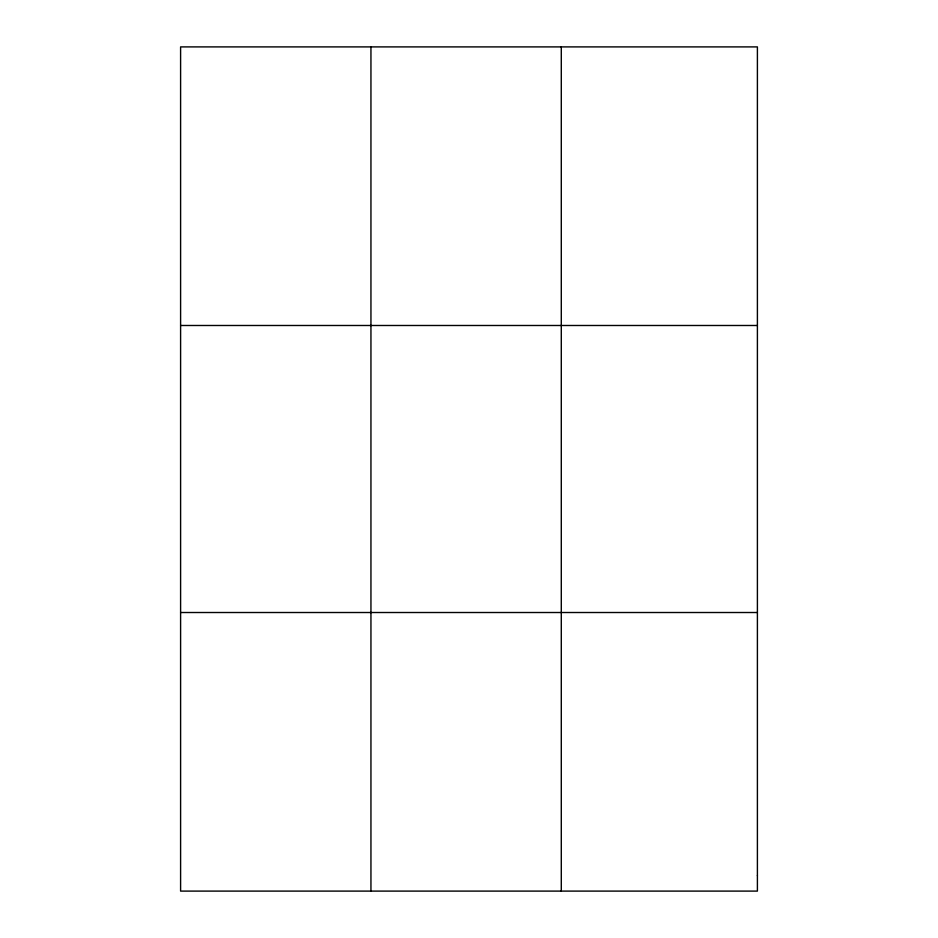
<?xml version="1.0" encoding="UTF-8"?>
<svg xmlns="http://www.w3.org/2000/svg" width="938" height="938" viewBox="0 0 938 938"><rect width="100%" height="100%" fill="white"/><g stroke="black" fill="none" stroke-linecap="round" stroke-linejoin="round"><path stroke-width="1.41" d="M370.944 46.9L370.944 891.1M561.287 46.9L561.287 891.1M180.6 325.486L757.4 325.486M180.6 612.514L757.4 612.514M757.4 875.623L757.4 891.1L180.6 891.1L180.6 46.9L757.4 46.9L757.4 875.623"/></g></svg>
